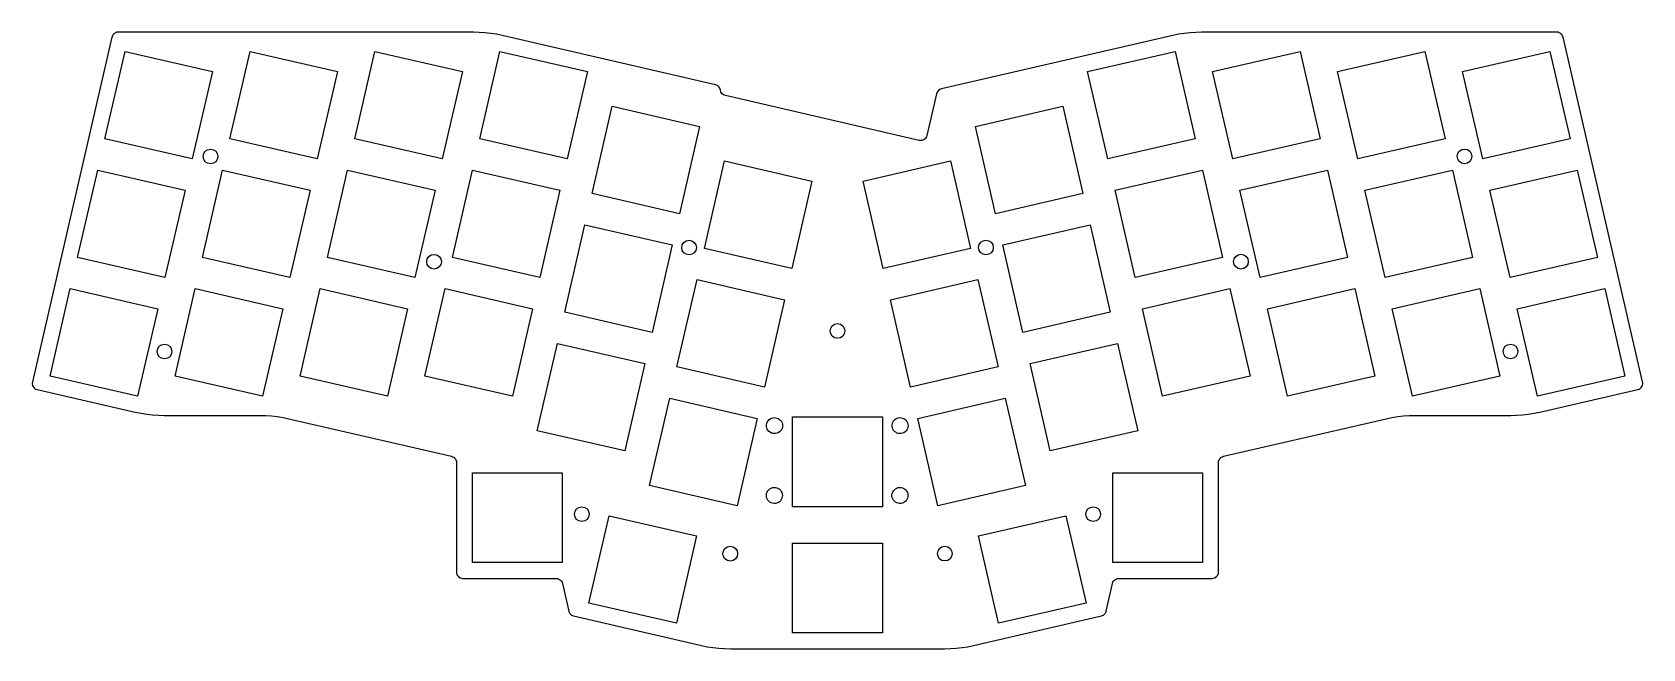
# Model space of a CAD drawing. Header units: millimetres. Extents: x -133 to 118, y 20 to 116.
import ezdxf

# ---------------------------------------------------------------- set-up
doc = ezdxf.new("R2010")
doc.units = ezdxf.units.MM
doc.layers.get('0').update_dxf_attribs({"linetype": 'CONTINUOUS'})

msp = doc.modelspace()

# ---------------------------------------------------------------- linework, layer by layer
msp.add_lwpolyline([(-25.973239, 106.877249, 0.3144983341), (-26.740474, 107.726859), (-60.03442, 115.413372), (-60.923058, 115.5974), (-61.81913, 115.740928), (-62.720789, 115.843659), (-63.626181, 115.905382), (-64.533442, 115.92597), (-119.958628, 115.92597), (-120.149437, 115.907597), (-120.333234, 115.853154), (-120.503266, 115.764641), (-120.653285, 115.64531), (-120.777779, 115.499547), (-120.872172, 115.332707), (-120.932998, 115.150922), (-133.351323, 61.361247), (-133.376487, 61.166834), (-133.363239, 60.971248), (-133.312089, 60.782004), (-133.225001, 60.606376), (-133.105324, 60.451112), (-132.957656, 60.322179), (-132.787671, 60.224533), (-132.601904, 60.161926), (-117.283551, 56.625405), (-116.394913, 56.441377), (-115.498841, 56.297849), (-114.597182, 56.195118), (-113.69179, 56.133395), (-112.78453, 56.112807), (-97.842176, 56.112807), (-96.934916, 56.092218), (-96.029524, 56.030495), (-95.127865, 55.927764), (-94.231793, 55.784236), (-93.343155, 55.600208), (-67.943291, 49.736187), (-67.761505, 49.675363), (-67.594665, 49.58097), (-67.448901, 49.456476), (-67.329571, 49.306457), (-67.241057, 49.136424), (-67.186614, 48.952626), (-67.168242, 48.761817), (-67.168242, 31.672636), (-67.149027, 31.477546), (-67.092122, 31.289952), (-66.999712, 31.117066), (-66.875349, 30.965529), (-66.723812, 30.841166), (-66.550926, 30.748756), (-66.363332, 30.691851), (-66.168242, 30.672636), (-51.606162, 30.672636), (-51.415353, 30.654264), (-51.231555, 30.59982), (-51.061523, 30.511307), (-50.911503, 30.391976), (-50.78701, 30.246213), (-50.692616, 30.079373), (-50.631792, 29.897587), (-49.630049, 25.558562), (-49.571575, 25.382098), (-49.48145, 25.219506), (-49.362786, 25.076406), (-49.219686, 24.957742), (-49.057094, 24.867617), (-48.88063, 24.809143), (-28.922691, 20.20149), (-28.034053, 20.017462), (-27.137981, 19.873934), (-26.236322, 19.771203), (-25.33093, 19.70948), (-24.42367, 19.688891), (9.018904, 19.688891), (9.926164, 19.709483), (10.831555, 19.771208), (11.733215, 19.873939), (12.629286, 20.017465), (13.517925, 20.20149), (33.475864, 24.809143), (33.652265, 24.867738), (33.81481, 24.957896), (33.957883, 25.076552), (34.07655, 25.219617), (34.16672, 25.382155), (34.225283, 25.558562), (35.227026, 29.897587), (35.287888, 30.07936), (35.382274, 30.2462), (35.50676, 30.391964), (35.656773, 30.511297), (35.826799, 30.599813), (36.010592, 30.654259), (36.201396, 30.672636), (50.763476, 30.672636), (50.958477, 30.692115), (51.145962, 30.749134), (51.318749, 30.841581), (51.470217, 30.965917), (51.594564, 31.117376), (51.687025, 31.290155), (51.744057, 31.477637), (51.763476, 31.672636), (51.763476, 48.761817), (51.781843, 48.952625), (51.836292, 49.136421), (51.924808, 49.306451), (52.04414, 49.456469), (52.189903, 49.580963), (52.356741, 49.675358), (52.538525, 49.736187), (77.93839, 55.600208), (78.827028, 55.784236), (79.7231, 55.927763), (80.624759, 56.030495), (81.530151, 56.092218), (82.437411, 56.112807), (97.379764, 56.112807), (98.287024, 56.133393), (99.192415, 56.19512), (100.094075, 56.297853), (100.990146, 56.44138), (101.878785, 56.625405), (117.197138, 60.161926), (117.382911, 60.224523), (117.552898, 60.322169), (117.700569, 60.451102), (117.820247, 60.606368), (117.907334, 60.781999), (117.958482, 60.971245), (117.971726, 61.166834), (117.946557, 61.361247), (105.528232, 115.150922), (105.467369, 115.332694), (105.372981, 115.499531), (105.248494, 115.645293), (105.098481, 115.764625), (104.928456, 115.853142), (104.744665, 115.907591), (104.553862, 115.92597), (49.128676, 115.92597), (48.221416, 115.905387), (47.316024, 115.843666), (46.414363, 115.740935), (45.518292, 115.597405), (44.629654, 115.413372), (8.51839, 107.076428, 0.2867453698), (7.768971, 106.327009), (6.259672, 99.789519, -0.4142135624), (5.060351, 99.0401), (-25.206003, 106.027639, -0.3144983311)], format="xyb", close=True)
for points in [[(-118.880521, 112.927668), (-105.23934, 109.778353), (-108.388655, 96.137172), (-122.029836, 99.286487)], [(-99.380737, 112.927673), (-85.739556, 109.778358), (-88.888871, 96.137177), (-102.530052, 99.286492)], [(-79.880959, 112.92767), (-66.239778, 109.778355), (-69.389093, 96.137174), (-83.030274, 99.286489)], [(-60.381182, 112.927669), (-46.740001, 109.778354), (-49.889316, 96.137173), (-63.530497, 99.286488)], [(44.976416, 112.927667), (48.125731, 99.286486), (34.48455, 96.137171), (31.335235, 109.778352)], [(64.476195, 112.92767), (67.62551, 99.286489), (53.984329, 96.137174), (50.835014, 109.778355)], [(83.975972, 112.927672), (87.125287, 99.286491), (73.484106, 96.137176), (70.334791, 109.778357)], [(103.47575, 112.927669), (106.625065, 99.286488), (92.983884, 96.137173), (89.834569, 109.778354)], [(-42.854898, 104.379528), (-29.213717, 101.230213), (-32.363032, 87.589032), (-46.004213, 90.738347)], [(27.45013, 104.379529), (30.599445, 90.738348), (16.958264, 87.589033), (13.808949, 101.230214)], [(-25.328615, 95.831389), (-11.687434, 92.682074), (-14.836749, 79.040893), (-28.47793, 82.190208)], [(9.923847, 95.831393), (13.073162, 82.190212), (-0.568019, 79.040897), (-3.717334, 92.682078)], [(-123.154591, 94.41464), (-109.51341, 91.265325), (-112.662725, 77.624144), (-126.303906, 80.773459)], [(-103.654809, 94.414639), (-90.013628, 91.265324), (-93.162943, 77.624143), (-106.804124, 80.773458)], [(-84.155034, 94.41464), (-70.513853, 91.265325), (-73.663168, 77.624144), (-87.304349, 80.773459)], [(-64.655252, 94.414638), (-51.014071, 91.265323), (-54.163386, 77.624142), (-67.804567, 80.773457)], [(49.250485, 94.414639), (52.3998, 80.773458), (38.758619, 77.624143), (35.609304, 91.265324)], [(68.750264, 94.414639), (71.899579, 80.773458), (58.258398, 77.624143), (55.109083, 91.265324)], [(88.250043, 94.414638), (91.399358, 80.773457), (77.758177, 77.624142), (74.608862, 91.265323)], [(107.749821, 94.414642), (110.899136, 80.773461), (97.257955, 77.624146), (94.10864, 91.265327)], [(-47.128968, 85.866502), (-33.487787, 82.717187), (-36.637102, 69.076006), (-50.278283, 72.225321)], [(31.724201, 85.866502), (34.873516, 72.225321), (21.232335, 69.076006), (18.08302, 82.717187)], [(-127.42866, 75.901611), (-113.787479, 72.752296), (-116.936794, 59.111115), (-130.577975, 62.26043)], [(-107.92888, 75.901611), (-94.287699, 72.752296), (-97.437014, 59.111115), (-111.078195, 62.26043)], [(-88.429103, 75.901609), (-74.787922, 72.752294), (-77.937237, 59.111113), (-91.578418, 62.260428)], [(-68.929323, 75.901607), (-55.288142, 72.752292), (-58.437457, 59.111111), (-72.078638, 62.260426)], [(-29.602686, 77.31836), (-15.961505, 74.169045), (-19.11082, 60.527864), (-32.752001, 63.677179)], [(14.197919, 77.318359), (17.347234, 63.677178), (3.706053, 60.527863), (0.556738, 74.169044)], [(53.524556, 75.901606), (56.673871, 62.260425), (43.03269, 59.11111), (39.883375, 72.752291)], [(73.024335, 75.901608), (76.17365, 62.260427), (62.532469, 59.111112), (59.383154, 72.752293)], [(92.524113, 75.901606), (95.673428, 62.260425), (82.032247, 59.11111), (78.882932, 72.752291)], [(112.02389, 75.901604), (115.173205, 62.260423), (101.532024, 59.111108), (98.382709, 72.752289)], [(-51.403037, 67.353466), (-37.761856, 64.204151), (-40.911171, 50.56297), (-54.552352, 53.712285)], [(35.99827, 67.353468), (39.147585, 53.712287), (25.506404, 50.562972), (22.357089, 64.204153)], [(-33.876756, 58.805331), (-20.235575, 55.656016), (-23.38489, 42.014835), (-37.026071, 45.16415)], [(18.471988, 58.805326), (21.621303, 45.164145), (7.980122, 42.01483), (4.830807, 55.656011)], [(-17.588464, 55.767878), (-17.364591, 55.757824), (-17.146112, 55.707958), (-16.940047, 55.619881), (-16.753021, 55.496426), (-16.591044, 55.34156), (-16.459322, 55.160261), (-16.362089, 54.958356), (-16.302471, 54.742333), (-16.282383, 54.519137), (-16.302471, 54.295941), (-16.362089, 54.079918), (-16.459322, 53.878013), (-16.591044, 53.696714), (-16.753021, 53.541848), (-16.940047, 53.418393), (-17.146112, 53.330316), (-17.364591, 53.28045), (-17.588464, 53.270396), (-17.810534, 53.300477), (-18.023664, 53.369727), (-18.221004, 53.47592), (-18.396211, 53.615643), (-18.543654, 53.784405), (-18.658594, 53.976782), (-18.737337, 54.186591), (-18.777351, 54.407088), (-18.777351, 54.631186), (-18.737337, 54.851683), (-18.658594, 55.061492), (-18.543654, 55.253869), (-18.396211, 55.422631), (-18.221004, 55.562354), (-18.023664, 55.668547), (-17.810534, 55.737797)], [(-14.702383, 55.869137), (-0.702383, 55.869137), (-0.702383, 41.869137), (-14.702383, 41.869137)], [(2.011536, 55.767878), (2.235409, 55.757824), (2.453888, 55.707958), (2.659953, 55.619881), (2.846979, 55.496426), (3.008956, 55.34156), (3.140678, 55.160261), (3.237911, 54.958356), (3.297529, 54.742333), (3.317617, 54.519137), (3.297529, 54.295941), (3.237911, 54.079918), (3.140678, 53.878013), (3.008956, 53.696714), (2.846979, 53.541848), (2.659953, 53.418393), (2.453888, 53.330316), (2.235409, 53.28045), (2.011536, 53.270396), (1.789466, 53.300477), (1.576336, 53.369727), (1.378996, 53.47592), (1.203789, 53.615643), (1.056346, 53.784405), (0.941406, 53.976782), (0.862663, 54.186591), (0.822649, 54.407088), (0.822649, 54.631186), (0.862663, 54.851683), (0.941406, 55.061492), (1.056346, 55.253869), (1.203789, 55.422631), (1.378996, 55.562354), (1.576336, 55.668547), (1.789466, 55.737797)], [(-64.668242, 47.172639), (-50.668242, 47.172639), (-50.668242, 33.172639), (-64.668242, 33.172639)], [(35.263471, 47.172638), (49.263471, 47.172638), (49.263471, 33.172638), (35.263471, 33.172638)], [(-17.608464, 44.867878), (-17.384591, 44.857824), (-17.166112, 44.807958), (-16.960047, 44.719881), (-16.773021, 44.596426), (-16.611044, 44.44156), (-16.479322, 44.260261), (-16.382089, 44.058356), (-16.322471, 43.842333), (-16.302383, 43.619137), (-16.322471, 43.395941), (-16.382089, 43.179918), (-16.479322, 42.978013), (-16.611044, 42.796714), (-16.773021, 42.641848), (-16.960047, 42.518393), (-17.166112, 42.430316), (-17.384591, 42.38045), (-17.608464, 42.370396), (-17.830534, 42.400477), (-18.043664, 42.469727), (-18.241004, 42.57592), (-18.416211, 42.715643), (-18.563654, 42.884405), (-18.678594, 43.076782), (-18.757337, 43.286591), (-18.797351, 43.507088), (-18.797351, 43.731186), (-18.757337, 43.951683), (-18.678594, 44.161492), (-18.563654, 44.353869), (-18.416211, 44.522631), (-18.241004, 44.662354), (-18.043664, 44.768547), (-17.830534, 44.837797)], [(1.991536, 44.867878), (2.215409, 44.857824), (2.433888, 44.807958), (2.639953, 44.719881), (2.826979, 44.596426), (2.988956, 44.44156), (3.120678, 44.260261), (3.217911, 44.058356), (3.277529, 43.842333), (3.297617, 43.619137), (3.277529, 43.395941), (3.217911, 43.179918), (3.120678, 42.978013), (2.988956, 42.796714), (2.826979, 42.641848), (2.639953, 42.518393), (2.433888, 42.430316), (2.215409, 42.38045), (1.991536, 42.370396), (1.769466, 42.400477), (1.556336, 42.469727), (1.358996, 42.57592), (1.183789, 42.715643), (1.036346, 42.884405), (0.921406, 43.076782), (0.842663, 43.286591), (0.802649, 43.507088), (0.802649, 43.731186), (0.842663, 43.951683), (0.921406, 44.161492), (1.036346, 44.353869), (1.183789, 44.522631), (1.358996, 44.662354), (1.556336, 44.768547), (1.769466, 44.837797)], [(-43.341865, 40.464439), (-29.700684, 37.315124), (-32.849999, 23.673943), (-46.49118, 26.823258)], [(27.9371, 40.464441), (31.086415, 26.82326), (17.445234, 23.673945), (14.295919, 37.315126)], [(-14.702383, 36.188892), (-0.702383, 36.188892), (-0.702383, 22.188892), (-14.702383, 22.188892)]]:
    msp.add_lwpolyline(points, close=True)
for centre in [(-105.556086, 96.52605), (90.153914, 96.53605), (-30.866086, 82.31605), (15.463914, 82.32605), (-70.656086, 80.10605), (55.253914, 80.11605), (-7.702383, 69.29605), (-112.726086, 66.08605), (97.323914, 66.09605), (-47.606086, 40.69605), (32.203914, 40.70605), (-24.446086, 34.53605), (9.043914, 34.54605)]:
    msp.add_circle(centre, 1.15)

doc.saveas('drawing.dxf')
